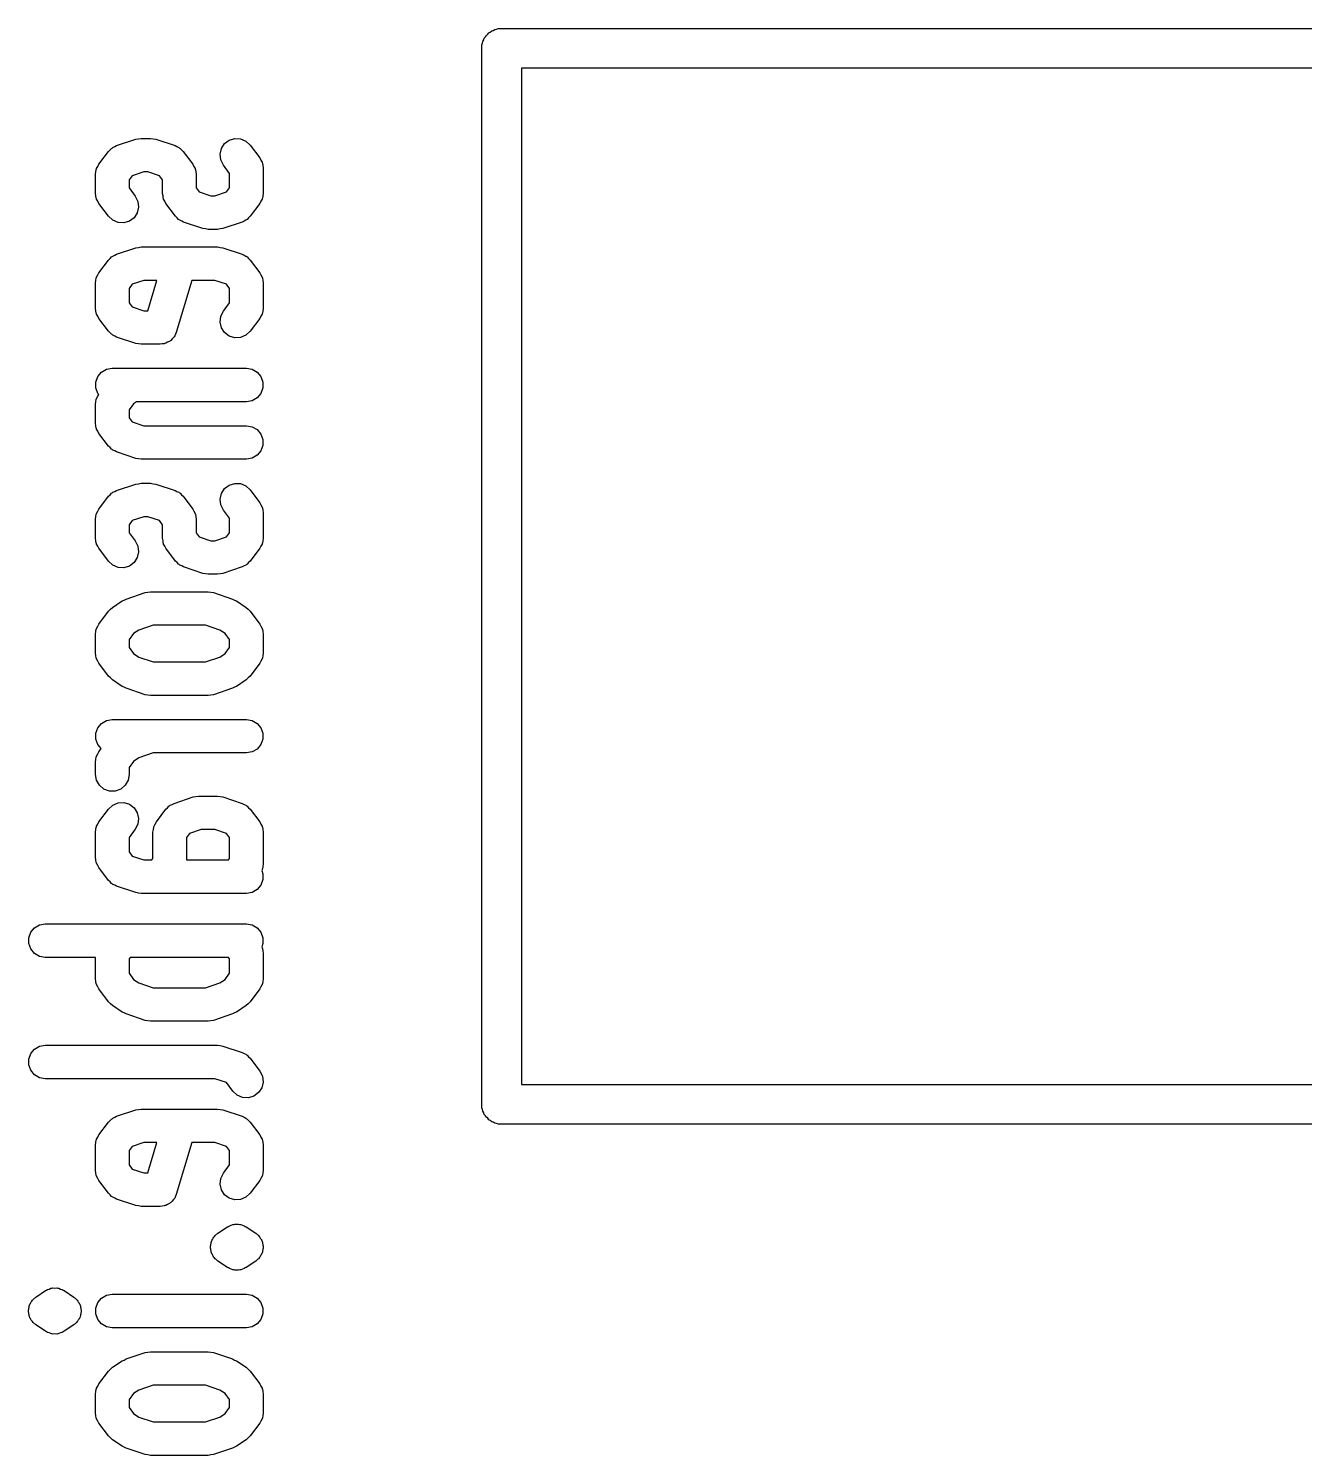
# Model space of a CAD drawing. Extents: x 61.2 to 82, y -61.9 to -56.1.
# Drawn here: x 61.24 to 66.07, y -61.69 to -56.28 of the extents above; entities that cross this region are included whole.
import ezdxf

# ---------------------------------------------------------------- set-up
doc = ezdxf.new("R2010")
doc.units = 0
doc.header["$MEASUREMENT"] = 0
doc.layers.add('BLACK', color=7, linetype='CONTINUOUS')

msp = doc.modelspace()

# ---------------------------------------------------------------- linework, layer by layer
at = {"layer": 'BLACK', "linetype": 'CONTINUOUS'}
for p, q in [((62.9608, -56.3247), (62.963, -56.3184)), ((62.963, -56.3184), (62.9673, -56.3133)), ((62.9673, -56.3133), (62.9707, -56.3075)), ((62.9707, -56.3075), (62.9758, -56.3033)), ((62.9758, -56.3033), (62.98, -56.2982)), ((62.98, -56.2982), (62.9858, -56.2948)), ((62.9858, -56.2948), (62.9909, -56.2905)), ((62.9909, -56.2905), (62.9972, -56.2883)), ((62.9972, -56.2883), (63.003, -56.2849)), ((63.003, -56.2849), (63.0095, -56.2838)), ((63.0095, -56.2838), (63.0158, -56.2815)), ((63.0158, -56.2815), (63.0224, -56.2815)), ((63.0224, -56.2815), (63.0224, -56.2815)), ((63.0224, -56.2815), (70.8167, -56.2815)), ((62.954, -56.3433), (62.9563, -56.337)), ((62.954, -56.3499), (62.954, -56.3433)), ((62.954, -60.3631), (62.954, -56.3499)), ((62.9563, -56.337), (62.9574, -56.3305)), ((62.9574, -56.3305), (62.9608, -56.3247)), ((63.104, -56.4315), (63.104, -60.2815)), ((70.7521, -56.4315), (63.104, -56.4315)), ((61.5698, -56.725), (61.6424, -56.7008)), ((61.6424, -56.7008), (61.6525, -56.6993)), ((61.6525, -56.6993), (61.6625, -56.6975)), ((61.6625, -56.6975), (61.6988, -56.6975)), ((61.6988, -56.6975), (61.7088, -56.6993)), ((61.7088, -56.6993), (61.7189, -56.7008)), ((61.7189, -56.7008), (61.7914, -56.725)), ((61.9966, -56.7044), (62.0178, -56.698)), ((62.0178, -56.698), (62.0398, -56.6992)), ((62.0398, -56.6992), (62.0601, -56.7078)), ((61.5028, -56.7955), (61.5391, -56.7471)), ((61.5391, -56.7471), (61.5451, -56.7416)), ((61.5451, -56.7416), (61.5504, -56.7355)), ((61.5504, -56.7355), (61.5531, -56.7341)), ((61.5531, -56.7341), (61.5552, -56.732)), ((61.5552, -56.732), (61.5627, -56.7288)), ((61.5627, -56.7288), (61.5698, -56.725)), ((61.7914, -56.725), (61.7986, -56.7288)), ((61.7986, -56.7288), (61.8061, -56.732)), ((61.8061, -56.732), (61.8082, -56.7341)), ((61.8082, -56.7341), (61.8108, -56.7355)), ((61.8108, -56.7355), (61.8162, -56.7415)), ((61.8162, -56.7415), (61.8221, -56.7471)), ((61.8221, -56.7471), (61.8584, -56.7955)), ((61.9619, -56.7575), (61.967, -56.7361)), ((61.967, -56.7361), (61.979, -56.7176)), ((61.979, -56.7176), (61.9966, -56.7044)), ((62.0601, -56.7078), (62.0761, -56.7229)), ((62.0761, -56.7229), (62.1124, -56.7713)), ((61.494, -56.8119), (61.4986, -56.8038)), ((61.4986, -56.8038), (61.5028, -56.7955)), ((61.8584, -56.7955), (61.8626, -56.8038)), ((61.8626, -56.8038), (61.8673, -56.8119)), ((61.9646, -56.7794), (61.9619, -56.7575)), ((61.9745, -56.7991), (61.9646, -56.7794)), ((61.9981, -56.8306), (61.9745, -56.7991)), ((62.1124, -56.7713), (62.1166, -56.7796)), ((62.1166, -56.7796), (62.1213, -56.7877)), ((62.1213, -56.7877), (62.1216, -56.7894)), ((62.1216, -56.7894), (62.1224, -56.791)), ((62.1224, -56.791), (62.1235, -56.8002)), ((62.1235, -56.8002), (62.1251, -56.8094)), ((62.1251, -56.8094), (62.1251, -56.9062)), ((61.4901, -56.8336), (61.4918, -56.8244)), ((61.4901, -56.9062), (61.4901, -56.8336)), ((61.4918, -56.8244), (61.4929, -56.8152)), ((61.4929, -56.8152), (61.4937, -56.8136)), ((61.4937, -56.8136), (61.494, -56.8119)), ((61.6288, -56.8392), (61.6171, -56.8548)), ((61.6171, -56.8548), (61.6171, -56.885)), ((61.6728, -56.8245), (61.6288, -56.8392)), ((61.6885, -56.8245), (61.6728, -56.8245)), ((61.7324, -56.8392), (61.6885, -56.8245)), ((61.7441, -56.8548), (61.7324, -56.8392)), ((61.7441, -56.9062), (61.7441, -56.8548)), ((61.8673, -56.8119), (61.8676, -56.8136)), ((61.8676, -56.8136), (61.8684, -56.8152)), ((61.8684, -56.8152), (61.8695, -56.8244)), ((61.8695, -56.8244), (61.8711, -56.8336)), ((61.8711, -56.8336), (61.8711, -56.885)), ((61.9981, -56.885), (61.9981, -56.8306)), ((61.4918, -56.9153), (61.4901, -56.9062)), ((61.4929, -56.9246), (61.4918, -56.9153)), ((61.6171, -56.885), (61.6407, -56.9164)), ((61.6407, -56.9164), (61.6507, -56.9361)), ((61.7458, -56.9153), (61.7441, -56.9062)), ((61.7469, -56.9246), (61.7458, -56.9153)), ((61.8711, -56.885), (61.8828, -56.9006)), ((61.8828, -56.9006), (61.9268, -56.9152)), ((61.9268, -56.9152), (61.9425, -56.9152)), ((61.9425, -56.9152), (61.9864, -56.9006)), ((61.9864, -56.9006), (61.9981, -56.885)), ((62.1235, -56.9153), (62.1224, -56.9246)), ((62.1251, -56.9062), (62.1235, -56.9153)), ((61.4937, -56.9262), (61.4929, -56.9246)), ((61.494, -56.9279), (61.4937, -56.9262)), ((61.4986, -56.9359), (61.494, -56.9279)), ((61.5028, -56.9443), (61.4986, -56.9359)), ((61.5391, -56.9926), (61.5028, -56.9443)), ((61.6533, -56.958), (61.6483, -56.9795)), ((61.6507, -56.9361), (61.6533, -56.958)), ((61.7477, -56.9262), (61.7469, -56.9246)), ((61.748, -56.9279), (61.7477, -56.9262)), ((61.7526, -56.9359), (61.748, -56.9279)), ((61.7568, -56.9443), (61.7526, -56.9359)), ((61.7931, -56.9926), (61.7568, -56.9443)), ((62.1124, -56.9443), (62.0761, -56.9926)), ((62.1166, -56.9359), (62.1124, -56.9443)), ((62.1213, -56.9279), (62.1166, -56.9359)), ((62.1216, -56.9262), (62.1213, -56.9279)), ((62.1224, -56.9246), (62.1216, -56.9262)), ((61.5552, -57.0077), (61.5391, -56.9926)), ((61.5755, -57.0164), (61.5552, -57.0077)), ((61.5975, -57.0176), (61.5755, -57.0164)), ((61.6186, -57.0112), (61.5975, -57.0176)), ((61.6363, -56.998), (61.6186, -57.0112)), ((61.6483, -56.9795), (61.6363, -56.998)), ((61.7991, -56.9982), (61.7931, -56.9926)), ((61.8044, -57.0043), (61.7991, -56.9982)), ((61.8071, -57.0057), (61.8044, -57.0043)), ((61.8092, -57.0077), (61.8071, -57.0057)), ((61.8167, -57.0109), (61.8092, -57.0077)), ((61.8238, -57.0148), (61.8167, -57.0109)), ((61.8964, -57.039), (61.8238, -57.0148)), ((62.0454, -57.0148), (61.9729, -57.039)), ((62.0526, -57.0109), (62.0454, -57.0148)), ((62.0601, -57.0077), (62.0526, -57.0109)), ((62.0622, -57.0057), (62.0601, -57.0077)), ((62.0648, -57.0043), (62.0622, -57.0057)), ((62.0702, -56.9982), (62.0648, -57.0043)), ((62.0761, -56.9926), (62.0702, -56.9982)), ((61.9065, -57.0405), (61.8964, -57.039)), ((61.9165, -57.0422), (61.9065, -57.0405)), ((61.9528, -57.0422), (61.9165, -57.0422)), ((61.9628, -57.0405), (61.9528, -57.0422)), ((61.9729, -57.039), (61.9628, -57.0405)), ((61.5698, -57.1362), (61.6424, -57.112)), ((61.6424, -57.112), (61.6525, -57.1105)), ((61.6525, -57.1105), (61.6625, -57.1088)), ((61.6625, -57.1088), (61.9528, -57.1088)), ((61.9528, -57.1088), (61.9628, -57.1105)), ((61.9628, -57.1105), (61.9729, -57.112)), ((61.9729, -57.112), (62.0454, -57.1362)), ((61.5028, -57.2067), (61.5391, -57.1583)), ((61.5391, -57.1583), (61.5451, -57.1528)), ((61.5451, -57.1528), (61.5504, -57.1467)), ((61.5504, -57.1467), (61.5531, -57.1453)), ((61.5531, -57.1453), (61.5552, -57.1433)), ((61.5552, -57.1433), (61.5627, -57.1401)), ((61.5627, -57.1401), (61.5698, -57.1362)), ((62.0454, -57.1362), (62.0526, -57.1401)), ((62.0526, -57.1401), (62.0601, -57.1433)), ((62.0601, -57.1433), (62.0622, -57.1453)), ((62.0622, -57.1453), (62.0648, -57.1467)), ((62.0648, -57.1467), (62.0702, -57.1528)), ((62.0702, -57.1528), (62.0761, -57.1583)), ((62.0761, -57.1583), (62.1124, -57.2067)), ((61.4901, -57.2448), (61.4918, -57.2356)), ((61.4918, -57.2356), (61.4929, -57.2264)), ((61.4929, -57.2264), (61.4937, -57.2248)), ((61.4937, -57.2248), (61.494, -57.2231)), ((61.494, -57.2231), (61.4986, -57.215)), ((61.4986, -57.215), (61.5028, -57.2067)), ((61.6728, -57.2358), (61.6288, -57.2504)), ((61.7223, -57.2358), (61.6728, -57.2358)), ((61.6878, -57.3507), (61.7223, -57.2358)), ((61.8549, -57.2358), (61.7959, -57.4324)), ((61.9425, -57.2358), (61.8549, -57.2358)), ((61.9864, -57.2504), (61.9425, -57.2358)), ((62.1124, -57.2067), (62.1166, -57.215)), ((62.1166, -57.215), (62.1213, -57.2231)), ((62.1213, -57.2231), (62.1216, -57.2248)), ((62.1216, -57.2248), (62.1224, -57.2264)), ((62.1224, -57.2264), (62.1235, -57.2356)), ((62.1235, -57.2356), (62.1251, -57.2448)), ((61.4901, -57.3416), (61.4901, -57.2448)), ((61.6288, -57.2504), (61.6171, -57.266)), ((61.6171, -57.266), (61.6171, -57.3204)), ((61.9981, -57.266), (61.9864, -57.2504)), ((61.9981, -57.3204), (61.9981, -57.266)), ((62.1251, -57.2448), (62.1251, -57.3416)), ((61.4918, -57.3508), (61.4901, -57.3416)), ((61.6171, -57.3204), (61.6288, -57.336)), ((61.6288, -57.336), (61.6728, -57.3507)), ((61.9745, -57.3519), (61.9981, -57.3204)), ((62.1251, -57.3416), (62.1235, -57.3508)), ((61.4929, -57.36), (61.4918, -57.3508)), ((61.4937, -57.3616), (61.4929, -57.36)), ((61.494, -57.3633), (61.4937, -57.3616)), ((61.4986, -57.3714), (61.494, -57.3633)), ((61.5028, -57.3797), (61.4986, -57.3714)), ((61.5391, -57.4281), (61.5028, -57.3797)), ((61.6728, -57.3507), (61.6878, -57.3507)), ((61.9619, -57.3934), (61.9646, -57.3715)), ((61.967, -57.4149), (61.9619, -57.3934)), ((61.9646, -57.3715), (61.9745, -57.3519)), ((62.1124, -57.3797), (62.0761, -57.4281)), ((62.1166, -57.3714), (62.1124, -57.3797)), ((62.1213, -57.3633), (62.1166, -57.3714)), ((62.1216, -57.3616), (62.1213, -57.3633)), ((62.1224, -57.36), (62.1216, -57.3616)), ((62.1235, -57.3508), (62.1224, -57.36)), ((61.5451, -57.4336), (61.5391, -57.4281)), ((61.5504, -57.4397), (61.5451, -57.4336)), ((61.5531, -57.4411), (61.5504, -57.4397)), ((61.5552, -57.4431), (61.5531, -57.4411)), ((61.5627, -57.4463), (61.5552, -57.4431)), ((61.5698, -57.4502), (61.5627, -57.4463)), ((61.6424, -57.4744), (61.5698, -57.4502)), ((61.7806, -57.4572), (61.7759, -57.4628)), ((61.786, -57.4521), (61.7806, -57.4572)), ((61.7877, -57.4488), (61.786, -57.4521)), ((61.7901, -57.4459), (61.7877, -57.4488)), ((61.7926, -57.439), (61.7901, -57.4459)), ((61.7959, -57.4324), (61.7926, -57.439)), ((61.979, -57.4334), (61.967, -57.4149)), ((61.9966, -57.4466), (61.979, -57.4334)), ((62.0178, -57.453), (61.9966, -57.4466)), ((62.0398, -57.4518), (62.0178, -57.453)), ((62.0601, -57.4431), (62.0398, -57.4518)), ((62.0761, -57.4281), (62.0601, -57.4431)), ((61.6525, -57.4759), (61.6424, -57.4744)), ((61.6625, -57.4777), (61.6525, -57.4759)), ((61.7351, -57.4777), (61.6625, -57.4777)), ((61.7423, -57.4764), (61.7351, -57.4777)), ((61.7497, -57.476), (61.7423, -57.4764)), ((61.7531, -57.4745), (61.7497, -57.476)), ((61.7568, -57.4738), (61.7531, -57.4745)), ((61.7632, -57.4701), (61.7568, -57.4738)), ((61.7699, -57.4672), (61.7632, -57.4701)), ((61.7726, -57.4647), (61.7699, -57.4672)), ((61.7759, -57.4628), (61.7726, -57.4647)), ((61.4911, -57.6208), (61.4986, -57.6001)), ((61.4986, -57.6001), (61.5128, -57.5832)), ((61.5128, -57.5832), (61.5319, -57.5722)), ((61.5319, -57.5722), (61.5536, -57.5684)), ((61.5536, -57.5684), (62.0616, -57.5684)), ((62.0616, -57.5684), (62.0834, -57.5722)), ((62.0834, -57.5722), (62.1025, -57.5832)), ((62.1025, -57.5832), (62.1166, -57.6001)), ((62.1166, -57.6001), (62.1242, -57.6208)), ((61.4911, -57.6429), (61.4911, -57.6208)), ((61.4986, -57.6636), (61.4911, -57.6429)), ((61.5021, -57.6678), (61.4986, -57.6636)), ((61.4986, -57.6747), (61.5021, -57.6678)), ((62.1166, -57.6636), (62.1025, -57.6805)), ((62.1242, -57.6429), (62.1166, -57.6636)), ((62.1242, -57.6208), (62.1242, -57.6429)), ((61.4901, -57.7044), (61.4918, -57.6953)), ((61.4901, -57.777), (61.4901, -57.7044)), ((61.4918, -57.6953), (61.4929, -57.686)), ((61.4929, -57.686), (61.4937, -57.6845)), ((61.4937, -57.6845), (61.494, -57.6827)), ((61.494, -57.6827), (61.4986, -57.6747)), ((61.6342, -57.7029), (61.6171, -57.7256)), ((61.6171, -57.7256), (61.6171, -57.7558)), ((61.6454, -57.6954), (61.6342, -57.7029)), ((62.0616, -57.6954), (61.6454, -57.6954)), ((62.0834, -57.6915), (62.0616, -57.6954)), ((62.1025, -57.6805), (62.0834, -57.6915)), ((61.4918, -57.7862), (61.4901, -57.777)), ((61.6171, -57.7558), (61.6288, -57.7714)), ((61.6288, -57.7714), (61.6728, -57.7861)), ((61.4929, -57.7954), (61.4918, -57.7862)), ((61.4937, -57.797), (61.4929, -57.7954)), ((61.494, -57.7987), (61.4937, -57.797)), ((61.4986, -57.8068), (61.494, -57.7987)), ((61.5028, -57.8151), (61.4986, -57.8068)), ((61.5391, -57.8635), (61.5028, -57.8151)), ((61.6728, -57.7861), (62.0616, -57.7861)), ((62.0616, -57.7861), (62.0834, -57.7899)), ((62.0834, -57.7899), (62.1025, -57.8009)), ((62.1025, -57.8009), (62.1166, -57.8178)), ((62.1166, -57.8178), (62.1242, -57.8386)), ((61.5451, -57.8691), (61.5391, -57.8635)), ((61.5504, -57.8751), (61.5451, -57.8691)), ((61.5531, -57.8765), (61.5504, -57.8751)), ((61.5552, -57.8786), (61.5531, -57.8765)), ((61.5627, -57.8818), (61.5552, -57.8786)), ((61.5698, -57.8856), (61.5627, -57.8818)), ((61.6424, -57.9098), (61.5698, -57.8856)), ((62.1166, -57.8813), (62.1025, -57.8982)), ((62.1242, -57.8606), (62.1166, -57.8813)), ((62.1242, -57.8386), (62.1242, -57.8606)), ((61.6525, -57.9113), (61.6424, -57.9098)), ((61.6625, -57.9131), (61.6525, -57.9113)), ((62.0616, -57.9131), (61.6625, -57.9131)), ((62.0834, -57.9093), (62.0616, -57.9131)), ((62.1025, -57.8982), (62.0834, -57.9093)), ((61.5391, -58.0534), (61.5451, -58.0478)), ((61.5451, -58.0478), (61.5504, -58.0418)), ((61.5504, -58.0418), (61.5531, -58.0403)), ((61.5531, -58.0403), (61.5552, -58.0383)), ((61.5552, -58.0383), (61.5627, -58.0351)), ((61.5627, -58.0351), (61.5698, -58.0313)), ((61.5698, -58.0313), (61.6424, -58.0071)), ((61.6424, -58.0071), (61.6525, -58.0056)), ((61.6525, -58.0056), (61.6625, -58.0038)), ((61.6625, -58.0038), (61.6988, -58.0038)), ((61.6988, -58.0038), (61.7088, -58.0056)), ((61.7088, -58.0056), (61.7189, -58.0071)), ((61.7189, -58.0071), (61.7914, -58.0313)), ((61.7914, -58.0313), (61.7986, -58.0351)), ((61.7986, -58.0351), (61.8061, -58.0383)), ((61.8061, -58.0383), (61.8082, -58.0403)), ((61.8082, -58.0403), (61.8108, -58.0418)), ((61.8108, -58.0418), (61.8162, -58.0478)), ((61.8162, -58.0478), (61.8221, -58.0534)), ((61.9619, -58.0638), (61.967, -58.0424)), ((61.967, -58.0424), (61.979, -58.0239)), ((61.979, -58.0239), (61.9966, -58.0107)), ((61.9966, -58.0107), (62.0178, -58.0043)), ((62.0178, -58.0043), (62.0398, -58.0055)), ((62.0398, -58.0055), (62.0601, -58.0141)), ((62.0601, -58.0141), (62.0761, -58.0292)), ((62.0761, -58.0292), (62.1124, -58.0776)), ((61.4986, -58.1101), (61.5028, -58.1018)), ((61.5028, -58.1018), (61.5391, -58.0534)), ((61.8221, -58.0534), (61.8584, -58.1018)), ((61.8584, -58.1018), (61.8626, -58.1101)), ((61.9646, -58.0857), (61.9619, -58.0638)), ((61.9745, -58.1054), (61.9646, -58.0857)), ((61.9981, -58.1368), (61.9745, -58.1054)), ((62.1124, -58.0776), (62.1166, -58.0859)), ((62.1166, -58.0859), (62.1213, -58.094)), ((62.1213, -58.094), (62.1216, -58.0957)), ((62.1216, -58.0957), (62.1224, -58.0973)), ((62.1224, -58.0973), (62.1235, -58.1065)), ((62.1235, -58.1065), (62.1251, -58.1157)), ((61.4901, -58.1399), (61.4918, -58.1307)), ((61.4901, -58.2124), (61.4901, -58.1399)), ((61.4918, -58.1307), (61.4929, -58.1214)), ((61.4929, -58.1214), (61.4937, -58.1199)), ((61.4937, -58.1199), (61.494, -58.1182)), ((61.494, -58.1182), (61.4986, -58.1101)), ((61.6288, -58.1455), (61.6171, -58.161)), ((61.6171, -58.161), (61.6171, -58.1913)), ((61.6728, -58.1308), (61.6288, -58.1455)), ((61.6885, -58.1308), (61.6728, -58.1308)), ((61.7324, -58.1455), (61.6885, -58.1308)), ((61.7441, -58.161), (61.7324, -58.1455)), ((61.7441, -58.2124), (61.7441, -58.161)), ((61.8626, -58.1101), (61.8673, -58.1182)), ((61.8673, -58.1182), (61.8676, -58.1199)), ((61.8676, -58.1199), (61.8684, -58.1214)), ((61.8684, -58.1214), (61.8695, -58.1307)), ((61.8695, -58.1307), (61.8711, -58.1399)), ((61.8711, -58.1399), (61.8711, -58.1913)), ((61.9981, -58.1913), (61.9981, -58.1368)), ((62.1251, -58.1157), (62.1251, -58.2124)), ((61.4918, -58.2216), (61.4901, -58.2124)), ((61.6171, -58.1913), (61.6407, -58.2227)), ((61.7458, -58.2216), (61.7441, -58.2124)), ((61.8711, -58.1913), (61.8828, -58.2069)), ((61.8828, -58.2069), (61.9268, -58.2215)), ((61.9425, -58.2215), (61.9864, -58.2069)), ((61.9864, -58.2069), (61.9981, -58.1913)), ((62.1251, -58.2124), (62.1235, -58.2216)), ((61.4929, -58.2309), (61.4918, -58.2216)), ((61.4937, -58.2324), (61.4929, -58.2309)), ((61.494, -58.2342), (61.4937, -58.2324)), ((61.4986, -58.2422), (61.494, -58.2342)), ((61.5028, -58.2505), (61.4986, -58.2422)), ((61.5391, -58.2989), (61.5028, -58.2505)), ((61.6407, -58.2227), (61.6507, -58.2424)), ((61.6533, -58.2643), (61.6483, -58.2858)), ((61.6507, -58.2424), (61.6533, -58.2643)), ((61.7469, -58.2309), (61.7458, -58.2216)), ((61.7477, -58.2324), (61.7469, -58.2309)), ((61.748, -58.2342), (61.7477, -58.2324)), ((61.7526, -58.2422), (61.748, -58.2342)), ((61.7568, -58.2505), (61.7526, -58.2422)), ((61.7931, -58.2989), (61.7568, -58.2505)), ((61.9268, -58.2215), (61.9425, -58.2215)), ((62.1124, -58.2505), (62.0761, -58.2989)), ((62.1166, -58.2422), (62.1124, -58.2505)), ((62.1213, -58.2342), (62.1166, -58.2422)), ((62.1216, -58.2324), (62.1213, -58.2342)), ((62.1224, -58.2309), (62.1216, -58.2324)), ((62.1235, -58.2216), (62.1224, -58.2309)), ((61.5552, -58.314), (61.5391, -58.2989)), ((61.5755, -58.3227), (61.5552, -58.314)), ((61.5975, -58.3239), (61.5755, -58.3227)), ((61.6186, -58.3175), (61.5975, -58.3239)), ((61.6363, -58.3042), (61.6186, -58.3175)), ((61.6483, -58.2858), (61.6363, -58.3042)), ((61.7991, -58.3045), (61.7931, -58.2989)), ((61.8044, -58.3106), (61.7991, -58.3045)), ((61.8071, -58.312), (61.8044, -58.3106)), ((61.8092, -58.314), (61.8071, -58.312)), ((61.8167, -58.3172), (61.8092, -58.314)), ((61.8238, -58.3211), (61.8167, -58.3172)), ((61.8964, -58.3453), (61.8238, -58.3211)), ((62.0454, -58.3211), (61.9729, -58.3453)), ((62.0526, -58.3172), (62.0454, -58.3211)), ((62.0601, -58.314), (62.0526, -58.3172)), ((62.0622, -58.312), (62.0601, -58.314)), ((62.0648, -58.3106), (62.0622, -58.312)), ((62.0702, -58.3045), (62.0648, -58.3106)), ((62.0761, -58.2989), (62.0702, -58.3045)), ((61.9065, -58.3468), (61.8964, -58.3453)), ((61.9165, -58.3485), (61.9065, -58.3468)), ((61.9528, -58.3485), (61.9165, -58.3485)), ((61.9628, -58.3468), (61.9528, -58.3485)), ((61.9729, -58.3453), (61.9628, -58.3468)), ((61.6061, -58.4425), (61.6787, -58.4183)), ((61.6787, -58.4183), (61.6888, -58.4168)), ((61.6888, -58.4168), (61.6988, -58.415)), ((61.6988, -58.415), (61.9165, -58.415)), ((61.9165, -58.415), (61.9265, -58.4168)), ((61.9265, -58.4168), (61.9366, -58.4183)), ((61.9366, -58.4183), (62.0091, -58.4425)), ((61.5391, -58.4888), (61.547, -58.4815)), ((61.547, -58.4815), (61.5547, -58.4741)), ((61.5547, -58.4741), (61.591, -58.4499)), ((61.591, -58.4499), (61.5987, -58.4465)), ((61.5987, -58.4465), (61.6061, -58.4425)), ((62.0091, -58.4425), (62.0166, -58.4465)), ((62.0166, -58.4465), (62.0243, -58.4499)), ((62.0243, -58.4499), (62.0606, -58.4741)), ((62.0606, -58.4741), (62.0683, -58.4815)), ((62.0683, -58.4815), (62.0761, -58.4888)), ((61.4986, -58.5455), (61.5028, -58.5372)), ((61.5028, -58.5372), (61.5391, -58.4888)), ((62.0761, -58.4888), (62.1124, -58.5372)), ((62.1124, -58.5372), (62.1166, -58.5455)), ((61.4901, -58.5753), (61.4918, -58.5661)), ((61.4901, -58.6479), (61.4901, -58.5753)), ((61.4918, -58.5661), (61.4929, -58.5569)), ((61.4929, -58.5569), (61.4937, -58.5553)), ((61.4937, -58.5553), (61.494, -58.5536)), ((61.494, -58.5536), (61.4986, -58.5455)), ((61.6342, -58.5737), (61.6171, -58.5965)), ((61.6544, -58.5603), (61.6342, -58.5737)), ((61.7091, -58.542), (61.6544, -58.5603)), ((61.9062, -58.542), (61.7091, -58.542)), ((61.9609, -58.5603), (61.9062, -58.542)), ((61.9811, -58.5737), (61.9609, -58.5603)), ((61.9981, -58.5965), (61.9811, -58.5737)), ((62.1166, -58.5455), (62.1213, -58.5536)), ((62.1213, -58.5536), (62.1216, -58.5553)), ((62.1216, -58.5553), (62.1224, -58.5569)), ((62.1224, -58.5569), (62.1235, -58.5661)), ((62.1235, -58.5661), (62.1251, -58.5753)), ((62.1251, -58.5753), (62.1251, -58.6479)), ((61.6171, -58.5965), (61.6171, -58.6267)), ((61.6171, -58.6267), (61.6342, -58.6495)), ((61.9811, -58.6495), (61.9981, -58.6267)), ((61.9981, -58.6267), (61.9981, -58.5965)), ((61.4918, -58.6571), (61.4901, -58.6479)), ((61.4929, -58.6663), (61.4918, -58.6571)), ((61.4937, -58.6679), (61.4929, -58.6663)), ((61.494, -58.6696), (61.4937, -58.6679)), ((61.4986, -58.6777), (61.494, -58.6696)), ((61.5028, -58.686), (61.4986, -58.6777)), ((61.5391, -58.7344), (61.5028, -58.686)), ((61.6342, -58.6495), (61.6544, -58.6629)), ((61.6544, -58.6629), (61.7091, -58.6811)), ((61.7091, -58.6811), (61.9062, -58.6811)), ((61.9062, -58.6811), (61.9609, -58.6629)), ((61.9609, -58.6629), (61.9811, -58.6495)), ((62.1124, -58.686), (62.0761, -58.7344)), ((62.1166, -58.6777), (62.1124, -58.686)), ((62.1213, -58.6696), (62.1166, -58.6777)), ((62.1216, -58.6679), (62.1213, -58.6696)), ((62.1224, -58.6663), (62.1216, -58.6679)), ((62.1235, -58.6571), (62.1224, -58.6663)), ((62.1251, -58.6479), (62.1235, -58.6571)), ((61.547, -58.7417), (61.5391, -58.7344)), ((61.5547, -58.7491), (61.547, -58.7417)), ((61.591, -58.7733), (61.5547, -58.7491)), ((62.0606, -58.7491), (62.0243, -58.7733)), ((62.0683, -58.7417), (62.0606, -58.7491)), ((62.0761, -58.7344), (62.0683, -58.7417)), ((61.5987, -58.7767), (61.591, -58.7733)), ((61.6061, -58.7807), (61.5987, -58.7767)), ((61.6787, -58.8049), (61.6061, -58.7807)), ((61.6888, -58.8064), (61.6787, -58.8049)), ((61.6988, -58.8081), (61.6888, -58.8064)), ((61.9165, -58.8081), (61.6988, -58.8081)), ((61.9265, -58.8064), (61.9165, -58.8081)), ((61.9366, -58.8049), (61.9265, -58.8064)), ((62.0091, -58.7807), (61.9366, -58.8049)), ((62.0166, -58.7767), (62.0091, -58.7807)), ((62.0243, -58.7733), (62.0166, -58.7767)), ((61.4986, -58.9306), (61.5128, -58.9137)), ((61.5128, -58.9137), (61.5319, -58.9027)), ((61.5319, -58.9027), (61.5536, -58.8988)), ((61.5536, -58.8988), (62.0616, -58.8988)), ((62.0616, -58.8988), (62.0834, -58.9027)), ((62.0834, -58.9027), (62.1025, -58.9137)), ((62.1025, -58.9137), (62.1166, -58.9306)), ((61.4911, -58.9513), (61.4986, -58.9306)), ((61.4911, -58.9734), (61.4911, -58.9513)), ((62.1166, -58.9306), (62.1242, -58.9513)), ((62.1242, -58.9513), (62.1242, -58.9734)), ((61.4986, -58.9941), (61.4911, -58.9734)), ((61.5115, -59.0094), (61.4986, -58.9941)), ((61.4986, -59.0293), (61.5028, -59.021)), ((61.5028, -59.021), (61.5115, -59.0094)), ((61.7091, -59.0258), (61.6544, -59.0441)), ((62.0616, -59.0258), (61.7091, -59.0258)), ((62.0834, -59.022), (62.0616, -59.0258)), ((62.1025, -59.011), (62.0834, -59.022)), ((62.1166, -58.9941), (62.1025, -59.011)), ((62.1242, -58.9734), (62.1166, -58.9941)), ((61.4901, -59.0591), (61.4918, -59.0499)), ((61.4901, -59.1075), (61.4901, -59.0591)), ((61.4918, -59.0499), (61.4929, -59.0407)), ((61.4929, -59.0407), (61.4937, -59.0391)), ((61.4937, -59.0391), (61.494, -59.0374)), ((61.494, -59.0374), (61.4986, -59.0293)), ((61.6342, -59.0575), (61.6171, -59.0803)), ((61.6544, -59.0441), (61.6342, -59.0575)), ((61.494, -59.1292), (61.4901, -59.1075)), ((61.505, -59.1483), (61.494, -59.1292)), ((61.6133, -59.1292), (61.6023, -59.1483)), ((61.6171, -59.1075), (61.6133, -59.1292)), ((61.6171, -59.0803), (61.6171, -59.1075)), ((61.5219, -59.1625), (61.505, -59.1483)), ((61.5426, -59.17), (61.5219, -59.1625)), ((61.5647, -59.17), (61.5426, -59.17)), ((61.5854, -59.1625), (61.5647, -59.17)), ((61.6023, -59.1483), (61.5854, -59.1625)), ((61.5028, -59.2871), (61.5391, -59.2387)), ((61.5391, -59.2387), (61.5552, -59.2236)), ((61.5552, -59.2236), (61.5755, -59.215)), ((61.5755, -59.215), (61.5975, -59.2138)), ((61.5975, -59.2138), (61.6186, -59.2202)), ((61.6186, -59.2202), (61.6363, -59.2334)), ((61.6363, -59.2334), (61.6483, -59.2519)), ((61.7205, -59.2871), (61.7568, -59.2387)), ((61.7568, -59.2387), (61.7628, -59.2332)), ((61.7628, -59.2332), (61.7682, -59.2271)), ((61.7682, -59.2271), (61.7708, -59.2257)), ((61.7708, -59.2257), (61.7729, -59.2236)), ((61.7729, -59.2236), (61.7804, -59.2205)), ((61.7804, -59.2205), (61.7876, -59.2166)), ((61.7876, -59.2166), (61.8601, -59.1924)), ((61.8601, -59.1924), (61.8702, -59.1909)), ((61.8702, -59.1909), (61.8802, -59.1891)), ((61.8802, -59.1891), (61.9528, -59.1891)), ((61.9528, -59.1891), (61.9628, -59.1909)), ((61.9628, -59.1909), (61.9729, -59.1924)), ((61.9729, -59.1924), (62.0454, -59.2166)), ((62.0454, -59.2166), (62.0526, -59.2205)), ((62.0526, -59.2205), (62.0601, -59.2236)), ((62.0601, -59.2236), (62.0622, -59.2257)), ((62.0622, -59.2257), (62.0648, -59.2271)), ((62.0648, -59.2271), (62.0702, -59.2332)), ((62.0702, -59.2332), (62.0761, -59.2387)), ((62.0761, -59.2387), (62.1124, -59.2871)), ((61.494, -59.3035), (61.4986, -59.2954)), ((61.4986, -59.2954), (61.5028, -59.2871)), ((61.6507, -59.2953), (61.6407, -59.3149)), ((61.6483, -59.2519), (61.6533, -59.2734)), ((61.6533, -59.2734), (61.6507, -59.2953)), ((61.7117, -59.3035), (61.7163, -59.2954)), ((61.7163, -59.2954), (61.7205, -59.2871)), ((62.1124, -59.2871), (62.1166, -59.2954)), ((62.1166, -59.2954), (62.1213, -59.3035)), ((61.4901, -59.3252), (61.4918, -59.316)), ((61.4901, -59.422), (61.4901, -59.3252)), ((61.4918, -59.316), (61.4929, -59.3068)), ((61.4929, -59.3068), (61.4937, -59.3052)), ((61.4937, -59.3052), (61.494, -59.3035)), ((61.6407, -59.3149), (61.6171, -59.3464)), ((61.6171, -59.3464), (61.6171, -59.4008)), ((61.7078, -59.3252), (61.7095, -59.316)), ((61.7078, -59.425), (61.7078, -59.3252)), ((61.7095, -59.316), (61.7106, -59.3068)), ((61.7106, -59.3068), (61.7114, -59.3052)), ((61.7114, -59.3052), (61.7117, -59.3035)), ((61.8465, -59.3308), (61.8348, -59.3464)), ((61.8348, -59.3464), (61.8348, -59.431)), ((61.8905, -59.3161), (61.8465, -59.3308)), ((61.9425, -59.3161), (61.8905, -59.3161)), ((61.9864, -59.3308), (61.9425, -59.3161)), ((61.9981, -59.3464), (61.9864, -59.3308)), ((61.9981, -59.425), (61.9981, -59.3464)), ((62.1213, -59.3035), (62.1216, -59.3052)), ((62.1216, -59.3052), (62.1224, -59.3068)), ((62.1224, -59.3068), (62.1235, -59.316)), ((62.1235, -59.316), (62.1251, -59.3252)), ((62.1251, -59.3252), (62.1251, -59.4462)), ((61.6171, -59.4008), (61.6288, -59.4164)), ((61.4918, -59.4311), (61.4901, -59.422)), ((61.4929, -59.4404), (61.4918, -59.4311)), ((61.4937, -59.442), (61.4929, -59.4404)), ((61.494, -59.4437), (61.4937, -59.442)), ((61.4986, -59.4518), (61.494, -59.4437)), ((61.5028, -59.4601), (61.4986, -59.4518)), ((61.6288, -59.4164), (61.6728, -59.431)), ((61.6728, -59.431), (61.7033, -59.431)), ((61.7033, -59.431), (61.7078, -59.425)), ((61.8348, -59.431), (61.9936, -59.431)), ((61.9936, -59.431), (61.9981, -59.425)), ((62.1235, -59.4553), (62.1224, -59.4646)), ((62.1251, -59.4462), (62.1235, -59.4553)), ((61.5391, -59.5084), (61.5028, -59.4601)), ((61.5451, -59.514), (61.5391, -59.5084)), ((62.1242, -59.5056), (62.1166, -59.5263)), ((62.1213, -59.4679), (62.1196, -59.4709)), ((62.1196, -59.4709), (62.1242, -59.4835)), ((62.1216, -59.4662), (62.1213, -59.4679)), ((62.1224, -59.4646), (62.1216, -59.4662)), ((62.1242, -59.4835), (62.1242, -59.5056)), ((61.5504, -59.5201), (61.5451, -59.514)), ((61.5531, -59.5215), (61.5504, -59.5201)), ((61.5552, -59.5235), (61.5531, -59.5215)), ((61.5627, -59.5267), (61.5552, -59.5235)), ((61.5698, -59.5306), (61.5627, -59.5267)), ((61.6424, -59.5548), (61.5698, -59.5306)), ((61.6525, -59.5563), (61.6424, -59.5548)), ((61.6625, -59.558), (61.6525, -59.5563)), ((62.0616, -59.558), (61.6625, -59.558)), ((62.0834, -59.5542), (62.0616, -59.558)), ((62.1025, -59.5432), (62.0834, -59.5542)), ((62.1166, -59.5263), (62.1025, -59.5432)), ((61.2779, -59.6768), (61.2996, -59.6729)), ((61.2996, -59.6729), (62.0616, -59.6729)), ((62.0616, -59.6729), (62.0834, -59.6768)), ((61.2371, -59.7254), (61.2446, -59.7047)), ((61.2371, -59.7475), (61.2371, -59.7254)), ((61.2446, -59.7047), (61.2588, -59.6878)), ((61.2588, -59.6878), (61.2779, -59.6768)), ((62.0834, -59.6768), (62.1025, -59.6878)), ((62.1025, -59.6878), (62.1166, -59.7047)), ((62.1166, -59.7047), (62.1242, -59.7254)), ((62.1242, -59.7254), (62.1242, -59.7475)), ((61.2446, -59.7682), (61.2371, -59.7475)), ((61.2588, -59.7851), (61.2446, -59.7682)), ((62.1242, -59.7475), (62.1196, -59.7601)), ((62.1196, -59.7601), (62.1213, -59.7631)), ((62.1213, -59.7631), (62.1216, -59.7648)), ((62.1216, -59.7648), (62.1224, -59.7664)), ((62.1224, -59.7664), (62.1235, -59.7756)), ((62.1235, -59.7756), (62.1251, -59.7848)), ((61.2779, -59.7961), (61.2588, -59.7851)), ((61.2996, -59.7999), (61.2779, -59.7961)), ((61.4901, -59.7999), (61.2996, -59.7999)), ((61.4901, -59.8816), (61.4901, -59.7999)), ((61.6217, -59.7999), (61.6171, -59.806)), ((61.6171, -59.806), (61.6171, -59.8604)), ((61.9936, -59.7999), (61.6217, -59.7999)), ((61.9981, -59.806), (61.9936, -59.7999)), ((61.9981, -59.8604), (61.9981, -59.806)), ((62.1251, -59.7848), (62.1251, -59.8816)), ((61.4918, -59.8908), (61.4901, -59.8816)), ((61.6171, -59.8604), (61.6342, -59.8832)), ((61.6342, -59.8832), (61.6544, -59.8966)), ((61.9609, -59.8966), (61.9811, -59.8832)), ((61.9811, -59.8832), (61.9981, -59.8604)), ((62.1251, -59.8816), (62.1235, -59.8908)), ((61.4929, -59.9), (61.4918, -59.8908)), ((61.4937, -59.9016), (61.4929, -59.9)), ((61.494, -59.9033), (61.4937, -59.9016)), ((61.4986, -59.9114), (61.494, -59.9033)), ((61.5028, -59.9197), (61.4986, -59.9114)), ((61.5391, -59.9681), (61.5028, -59.9197)), ((61.6544, -59.8966), (61.7091, -59.9148)), ((61.7091, -59.9148), (61.9062, -59.9148)), ((61.9062, -59.9148), (61.9609, -59.8966)), ((62.1124, -59.9197), (62.0761, -59.9681)), ((62.1166, -59.9114), (62.1124, -59.9197)), ((62.1213, -59.9033), (62.1166, -59.9114)), ((62.1216, -59.9016), (62.1213, -59.9033)), ((62.1224, -59.9), (62.1216, -59.9016)), ((62.1235, -59.8908), (62.1224, -59.9)), ((61.5469, -59.9754), (61.5391, -59.9681)), ((61.5547, -59.9828), (61.5469, -59.9754)), ((61.591, -60.007), (61.5547, -59.9828)), ((62.0606, -59.9828), (62.0243, -60.007)), ((62.0683, -59.9754), (62.0606, -59.9828)), ((62.0761, -59.9681), (62.0683, -59.9754)), ((61.5987, -60.0104), (61.591, -60.007)), ((61.6061, -60.0144), (61.5987, -60.0104)), ((61.6787, -60.0386), (61.6061, -60.0144)), ((61.6888, -60.0401), (61.6787, -60.0386)), ((61.6988, -60.0418), (61.6888, -60.0401)), ((61.9165, -60.0418), (61.6988, -60.0418)), ((61.9265, -60.0401), (61.9165, -60.0418)), ((61.9366, -60.0386), (61.9265, -60.0401)), ((62.0091, -60.0144), (61.9366, -60.0386)), ((62.0166, -60.0104), (62.0091, -60.0144)), ((62.0243, -60.007), (62.0166, -60.0104)), ((61.2446, -60.1643), (61.2588, -60.1474)), ((61.2588, -60.1474), (61.2779, -60.1364)), ((61.2779, -60.1364), (61.2996, -60.1326)), ((61.2996, -60.1326), (61.9528, -60.1326)), ((61.9528, -60.1326), (61.9628, -60.1343)), ((61.9628, -60.1343), (61.9729, -60.1358)), ((61.9729, -60.1358), (62.0454, -60.16)), ((62.0454, -60.16), (62.0526, -60.1639)), ((61.2371, -60.185), (61.2446, -60.1643)), ((61.2371, -60.2071), (61.2371, -60.185)), ((61.2446, -60.2278), (61.2371, -60.2071)), ((62.0526, -60.1639), (62.0601, -60.1671)), ((62.0601, -60.1671), (62.0622, -60.1691)), ((62.0622, -60.1691), (62.0648, -60.1705)), ((62.0648, -60.1705), (62.0702, -60.1766)), ((62.0702, -60.1766), (62.0761, -60.1822)), ((62.0761, -60.1822), (62.1124, -60.2305)), ((61.2588, -60.2447), (61.2446, -60.2278)), ((61.2779, -60.2557), (61.2588, -60.2447)), ((61.2996, -60.2596), (61.2779, -60.2557)), ((61.9425, -60.2596), (61.2996, -60.2596)), ((61.9864, -60.2742), (61.9425, -60.2596)), ((62.1124, -60.2305), (62.1224, -60.2502)), ((62.1224, -60.2502), (62.125, -60.2721)), ((62.0108, -60.3067), (61.9864, -60.2742)), ((62.0269, -60.3218), (62.0108, -60.3067)), ((62.0472, -60.3305), (62.0269, -60.3218)), ((62.108, -60.312), (62.0903, -60.3253)), ((62.12, -60.2936), (62.108, -60.312)), ((62.125, -60.2721), (62.12, -60.2936)), ((63.104, -60.2815), (70.6559, -60.2815)), ((61.6424, -60.3777), (61.6525, -60.3762)), ((61.6525, -60.3762), (61.6625, -60.3745)), ((61.6625, -60.3745), (61.9528, -60.3745)), ((61.9528, -60.3745), (61.9628, -60.3762)), ((61.9628, -60.3762), (61.9729, -60.3777)), ((62.0692, -60.3317), (62.0472, -60.3305)), ((62.0903, -60.3253), (62.0692, -60.3317)), ((62.954, -60.3697), (62.954, -60.3631)), ((62.954, -60.3631), (62.954, -60.3631)), ((62.9563, -60.376), (62.954, -60.3697)), ((62.9574, -60.3825), (62.9563, -60.376)), ((61.5028, -60.4724), (61.5391, -60.4241)), ((61.5391, -60.4241), (61.5451, -60.4185)), ((61.5451, -60.4185), (61.5504, -60.4124)), ((61.5504, -60.4124), (61.5531, -60.411)), ((61.5531, -60.411), (61.5552, -60.409)), ((61.5552, -60.409), (61.5627, -60.4058)), ((61.5627, -60.4058), (61.5698, -60.4019)), ((61.5698, -60.4019), (61.6424, -60.3777)), ((61.9729, -60.3777), (62.0454, -60.4019)), ((62.0454, -60.4019), (62.0526, -60.4058)), ((62.0526, -60.4058), (62.0601, -60.409)), ((62.0601, -60.409), (62.0622, -60.411)), ((62.0622, -60.411), (62.0648, -60.4124)), ((62.0648, -60.4124), (62.0702, -60.4185)), ((62.0702, -60.4185), (62.0761, -60.4241)), ((62.0761, -60.4241), (62.1124, -60.4724)), ((62.9608, -60.3883), (62.9574, -60.3825)), ((62.963, -60.3946), (62.9608, -60.3883)), ((62.9673, -60.3997), (62.963, -60.3946)), ((62.9707, -60.4055), (62.9673, -60.3997)), ((62.9758, -60.4097), (62.9707, -60.4055)), ((62.98, -60.4148), (62.9758, -60.4097)), ((62.9858, -60.4182), (62.98, -60.4148)), ((62.9909, -60.4225), (62.9858, -60.4182)), ((62.9972, -60.4247), (62.9909, -60.4225)), ((63.003, -60.4281), (62.9972, -60.4247)), ((63.0095, -60.4292), (63.003, -60.4281)), ((63.0158, -60.4315), (63.0095, -60.4292)), ((61.494, -60.4888), (61.4986, -60.4808)), ((61.4986, -60.4808), (61.5028, -60.4724)), ((62.1124, -60.4724), (62.1166, -60.4808)), ((62.1166, -60.4808), (62.1213, -60.4888)), ((63.0224, -60.4315), (63.0158, -60.4315)), ((70.7281, -60.4315), (63.0224, -60.4315)), ((63.0224, -60.4315), (63.0224, -60.4315)), ((61.4901, -60.5105), (61.4918, -60.5014)), ((61.4901, -60.6073), (61.4901, -60.5105)), ((61.4918, -60.5014), (61.4929, -60.4921)), ((61.4929, -60.4921), (61.4937, -60.4905)), ((61.4937, -60.4905), (61.494, -60.4888)), ((61.6288, -60.5161), (61.6171, -60.5317)), ((61.6171, -60.5317), (61.6171, -60.5861)), ((61.6728, -60.5015), (61.6288, -60.5161)), ((61.7223, -60.5015), (61.6728, -60.5015)), ((61.6878, -60.6164), (61.7223, -60.5015)), ((61.8549, -60.5015), (61.7959, -60.6981)), ((61.9425, -60.5015), (61.8549, -60.5015)), ((61.9864, -60.5161), (61.9425, -60.5015)), ((61.9981, -60.5317), (61.9864, -60.5161)), ((61.9981, -60.5861), (61.9981, -60.5317)), ((62.1213, -60.4888), (62.1216, -60.4905)), ((62.1216, -60.4905), (62.1224, -60.4921)), ((62.1224, -60.4921), (62.1235, -60.5014)), ((62.1235, -60.5014), (62.1251, -60.5105)), ((62.1251, -60.5105), (62.1251, -60.6073)), ((61.6171, -60.5861), (61.6288, -60.6017)), ((61.9745, -60.6176), (61.9981, -60.5861)), ((61.4918, -60.6165), (61.4901, -60.6073)), ((61.4929, -60.6257), (61.4918, -60.6165)), ((61.4937, -60.6273), (61.4929, -60.6257)), ((61.494, -60.629), (61.4937, -60.6273)), ((61.4986, -60.6371), (61.494, -60.629)), ((61.5028, -60.6454), (61.4986, -60.6371)), ((61.5391, -60.6938), (61.5028, -60.6454)), ((61.6288, -60.6017), (61.6728, -60.6164)), ((61.6728, -60.6164), (61.6878, -60.6164)), ((61.9619, -60.6591), (61.9646, -60.6373)), ((61.9646, -60.6373), (61.9745, -60.6176)), ((62.1124, -60.6454), (62.0761, -60.6938)), ((62.1166, -60.6371), (62.1124, -60.6454)), ((62.1213, -60.629), (62.1166, -60.6371)), ((62.1216, -60.6273), (62.1213, -60.629)), ((62.1224, -60.6257), (62.1216, -60.6273)), ((62.1235, -60.6165), (62.1224, -60.6257)), ((62.1251, -60.6073), (62.1235, -60.6165)), ((61.5451, -60.6993), (61.5391, -60.6938)), ((61.5504, -60.7054), (61.5451, -60.6993)), ((61.7959, -60.6981), (61.7926, -60.7047)), ((61.967, -60.6806), (61.9619, -60.6591)), ((61.979, -60.6991), (61.967, -60.6806)), ((61.9966, -60.7123), (61.979, -60.6991)), ((62.0761, -60.6938), (62.0601, -60.7089)), ((61.5531, -60.7068), (61.5504, -60.7054)), ((61.5552, -60.7089), (61.5531, -60.7068)), ((61.5627, -60.7121), (61.5552, -60.7089)), ((61.5698, -60.7159), (61.5627, -60.7121)), ((61.6424, -60.7401), (61.5698, -60.7159)), ((61.6525, -60.7416), (61.6424, -60.7401)), ((61.6625, -60.7434), (61.6525, -60.7416)), ((61.7351, -60.7434), (61.6625, -60.7434)), ((61.7423, -60.7421), (61.7351, -60.7434)), ((61.7497, -60.7417), (61.7423, -60.7421)), ((61.7531, -60.7402), (61.7497, -60.7417)), ((61.7568, -60.7395), (61.7531, -60.7402)), ((61.7632, -60.7359), (61.7568, -60.7395)), ((61.7699, -60.7329), (61.7632, -60.7359)), ((61.7726, -60.7304), (61.7699, -60.7329)), ((61.7759, -60.7285), (61.7726, -60.7304)), ((61.7806, -60.7229), (61.7759, -60.7285)), ((61.786, -60.7178), (61.7806, -60.7229)), ((61.7877, -60.7145), (61.786, -60.7178)), ((61.7901, -60.7116), (61.7877, -60.7145)), ((61.7926, -60.7047), (61.7901, -60.7116)), ((62.0178, -60.7187), (61.9966, -60.7123)), ((62.0398, -60.7175), (62.0178, -60.7187)), ((62.0601, -60.7089), (62.0398, -60.7175)), ((61.9341, -60.8658), (61.9363, -60.8631)), ((61.9363, -60.8631), (61.9379, -60.86)), ((61.9379, -60.86), (61.9409, -60.8571)), ((61.9409, -60.8571), (61.9431, -60.8537)), ((61.9431, -60.8537), (61.946, -60.8516)), ((61.946, -60.8516), (61.9482, -60.8489)), ((61.9482, -60.8489), (61.9513, -60.8472)), ((61.9513, -60.8472), (61.9538, -60.8448)), ((61.9538, -60.8448), (61.9901, -60.8206)), ((61.9901, -60.8206), (61.9939, -60.8189)), ((61.9939, -60.8189), (61.9972, -60.8165)), ((61.9972, -60.8165), (62.0039, -60.8145)), ((62.0039, -60.8145), (62.0103, -60.8117)), ((62.0103, -60.8117), (62.0144, -60.8114)), ((62.0144, -60.8114), (62.0184, -60.8103)), ((62.0184, -60.8103), (62.0253, -60.8107)), ((62.0253, -60.8107), (62.0323, -60.8103)), ((62.0323, -60.8103), (62.0363, -60.8114)), ((62.0363, -60.8114), (62.0404, -60.8117)), ((62.0404, -60.8117), (62.0468, -60.8145)), ((62.0468, -60.8145), (62.0535, -60.8165)), ((62.0535, -60.8165), (62.0568, -60.8189)), ((62.0568, -60.8189), (62.0606, -60.8206)), ((62.0606, -60.8206), (62.0969, -60.8448)), ((62.0969, -60.8448), (62.0994, -60.8472)), ((62.0994, -60.8472), (62.1025, -60.8489)), ((62.1025, -60.8489), (62.1047, -60.8516)), ((62.1047, -60.8516), (62.1075, -60.8537)), ((62.1075, -60.8537), (62.1098, -60.8571)), ((62.1098, -60.8571), (62.1128, -60.86)), ((62.1128, -60.86), (62.1144, -60.8631)), ((62.1144, -60.8631), (62.1166, -60.8658)), ((61.9257, -60.8935), (61.9265, -60.8901)), ((61.9261, -60.8976), (61.9257, -60.8935)), ((61.9257, -60.9017), (61.9261, -60.8976)), ((61.9265, -60.9051), (61.9257, -60.9017)), ((61.9265, -60.8866), (61.9277, -60.8833)), ((61.9265, -60.8901), (61.9265, -60.8866)), ((61.9265, -60.9086), (61.9265, -60.9051)), ((61.9277, -60.9119), (61.9265, -60.9086)), ((61.9277, -60.8833), (61.9281, -60.8798)), ((61.9281, -60.9154), (61.9277, -60.9119)), ((61.9281, -60.8798), (61.9299, -60.8761)), ((61.9299, -60.9191), (61.9281, -60.9154)), ((61.9299, -60.8761), (61.9309, -60.8721)), ((61.9309, -60.8721), (61.9329, -60.8691)), ((61.9329, -60.8691), (61.9341, -60.8658)), ((62.1166, -60.8658), (62.1178, -60.8691)), ((62.1178, -60.8691), (62.1198, -60.8721)), ((62.1198, -60.8721), (62.1208, -60.8761)), ((62.1208, -60.8761), (62.1226, -60.8798)), ((62.1226, -60.9154), (62.1208, -60.9191)), ((62.1226, -60.8798), (62.123, -60.8833)), ((62.123, -60.9119), (62.1226, -60.9154)), ((62.123, -60.8833), (62.1242, -60.8866)), ((62.1242, -60.9086), (62.123, -60.9119)), ((62.1242, -60.8866), (62.1242, -60.8901)), ((62.1242, -60.8901), (62.125, -60.8935)), ((62.125, -60.9017), (62.1242, -60.9051)), ((62.1242, -60.9051), (62.1242, -60.9086)), ((62.125, -60.8935), (62.1246, -60.8976)), ((62.1246, -60.8976), (62.125, -60.9017)), ((61.9309, -60.9231), (61.9299, -60.9191)), ((61.9329, -60.926), (61.9309, -60.9231)), ((61.9341, -60.9293), (61.9329, -60.926)), ((61.9363, -60.932), (61.9341, -60.9293)), ((61.9379, -60.9352), (61.9363, -60.932)), ((61.9409, -60.938), (61.9379, -60.9352)), ((61.9431, -60.9415), (61.9409, -60.938)), ((61.946, -60.9435), (61.9431, -60.9415)), ((61.9482, -60.9462), (61.946, -60.9435)), ((61.9513, -60.948), (61.9482, -60.9462)), ((61.9538, -60.9504), (61.9513, -60.948)), ((61.9901, -60.9746), (61.9538, -60.9504)), ((62.0969, -60.9504), (62.0606, -60.9746)), ((62.0994, -60.948), (62.0969, -60.9504)), ((62.1025, -60.9462), (62.0994, -60.948)), ((62.1047, -60.9435), (62.1025, -60.9462)), ((62.1075, -60.9415), (62.1047, -60.9435)), ((62.1098, -60.938), (62.1075, -60.9415)), ((62.1128, -60.9352), (62.1098, -60.938)), ((62.1144, -60.932), (62.1128, -60.9352)), ((62.1166, -60.9293), (62.1144, -60.932)), ((62.1178, -60.926), (62.1166, -60.9293)), ((62.1198, -60.9231), (62.1178, -60.926)), ((62.1208, -60.9191), (62.1198, -60.9231)), ((61.9939, -60.9763), (61.9901, -60.9746)), ((61.9972, -60.9787), (61.9939, -60.9763)), ((62.0039, -60.9807), (61.9972, -60.9787)), ((62.0103, -60.9835), (62.0039, -60.9807)), ((62.0144, -60.9837), (62.0103, -60.9835)), ((62.0184, -60.9849), (62.0144, -60.9837)), ((62.0253, -60.9844), (62.0184, -60.9849)), ((62.0323, -60.9849), (62.0253, -60.9844)), ((62.0363, -60.9837), (62.0323, -60.9849)), ((62.0404, -60.9835), (62.0363, -60.9837)), ((62.0468, -60.9807), (62.0404, -60.9835)), ((62.0535, -60.9787), (62.0468, -60.9807)), ((62.0568, -60.9763), (62.0535, -60.9787)), ((62.0606, -60.9746), (62.0568, -60.9763)), ((61.2644, -61.0867), (61.3007, -61.0625)), ((61.3007, -61.0625), (61.3045, -61.0608)), ((61.3045, -61.0608), (61.3078, -61.0584)), ((61.3078, -61.0584), (61.3145, -61.0564)), ((61.3145, -61.0564), (61.3209, -61.0536)), ((61.3209, -61.0536), (61.325, -61.0533)), ((61.325, -61.0533), (61.3289, -61.0522)), ((61.3289, -61.0522), (61.3359, -61.0526)), ((61.3359, -61.0526), (61.3429, -61.0522)), ((61.3429, -61.0522), (61.3469, -61.0533)), ((61.3469, -61.0533), (61.3509, -61.0536)), ((61.3509, -61.0536), (61.3573, -61.0564)), ((61.3573, -61.0564), (61.3641, -61.0584)), ((61.3641, -61.0584), (61.3674, -61.0608)), ((61.3674, -61.0608), (61.3711, -61.0625)), ((61.3711, -61.0625), (61.4074, -61.0867)), ((61.5128, -61.0908), (61.5319, -61.0798)), ((61.5319, -61.0798), (61.5536, -61.076)), ((61.5536, -61.076), (62.0616, -61.076)), ((62.0616, -61.076), (62.0834, -61.0798)), ((62.0834, -61.0798), (62.1025, -61.0908)), ((61.2363, -61.1354), (61.2371, -61.132)), ((61.2371, -61.1285), (61.2383, -61.1252)), ((61.2371, -61.132), (61.2371, -61.1285)), ((61.2383, -61.1252), (61.2387, -61.1217)), ((61.2387, -61.1217), (61.2405, -61.118)), ((61.2405, -61.118), (61.2415, -61.114)), ((61.2415, -61.114), (61.2434, -61.1111)), ((61.2434, -61.1111), (61.2446, -61.1077)), ((61.2446, -61.1077), (61.2469, -61.105)), ((61.2469, -61.105), (61.2485, -61.1019)), ((61.2485, -61.1019), (61.2514, -61.0991)), ((61.2514, -61.0991), (61.2537, -61.0956)), ((61.2537, -61.0956), (61.2566, -61.0935)), ((61.2566, -61.0935), (61.2588, -61.0908)), ((61.2588, -61.0908), (61.2619, -61.0891)), ((61.2619, -61.0891), (61.2644, -61.0867)), ((61.4074, -61.0867), (61.41, -61.0891)), ((61.41, -61.0891), (61.413, -61.0908)), ((61.413, -61.0908), (61.4153, -61.0935)), ((61.4153, -61.0935), (61.4181, -61.0956)), ((61.4181, -61.0956), (61.4204, -61.0991)), ((61.4204, -61.0991), (61.4234, -61.1019)), ((61.4234, -61.1019), (61.4249, -61.105)), ((61.4249, -61.105), (61.4272, -61.1077)), ((61.4272, -61.1077), (61.4284, -61.1111)), ((61.4284, -61.1111), (61.4304, -61.114)), ((61.4304, -61.114), (61.4313, -61.118)), ((61.4313, -61.118), (61.4331, -61.1217)), ((61.4331, -61.1217), (61.4335, -61.1252)), ((61.4335, -61.1252), (61.4347, -61.1285)), ((61.4347, -61.1285), (61.4347, -61.132)), ((61.4347, -61.132), (61.4356, -61.1354)), ((61.4911, -61.1285), (61.4986, -61.1077)), ((61.4911, -61.1505), (61.4911, -61.1285)), ((61.4986, -61.1077), (61.5128, -61.0908)), ((62.1025, -61.0908), (62.1166, -61.1077)), ((62.1166, -61.1077), (62.1242, -61.1285)), ((62.1242, -61.1285), (62.1242, -61.1505)), ((61.2367, -61.1395), (61.2363, -61.1354)), ((61.2363, -61.1436), (61.2367, -61.1395)), ((61.2371, -61.147), (61.2363, -61.1436)), ((61.2371, -61.1505), (61.2371, -61.147)), ((61.2383, -61.1538), (61.2371, -61.1505)), ((61.2387, -61.1573), (61.2383, -61.1538)), ((61.2405, -61.161), (61.2387, -61.1573)), ((61.2415, -61.165), (61.2405, -61.161)), ((61.2434, -61.1679), (61.2415, -61.165)), ((61.2446, -61.1712), (61.2434, -61.1679)), ((61.2469, -61.1739), (61.2446, -61.1712)), ((61.2485, -61.1771), (61.2469, -61.1739)), ((61.2514, -61.1799), (61.2485, -61.1771)), ((61.2537, -61.1834), (61.2514, -61.1799)), ((61.2566, -61.1854), (61.2537, -61.1834)), ((61.2588, -61.1881), (61.2566, -61.1854)), ((61.4153, -61.1854), (61.413, -61.1881)), ((61.4181, -61.1834), (61.4153, -61.1854)), ((61.4204, -61.1799), (61.4181, -61.1834)), ((61.4234, -61.1771), (61.4204, -61.1799)), ((61.4249, -61.1739), (61.4234, -61.1771)), ((61.4272, -61.1712), (61.4249, -61.1739)), ((61.4284, -61.1679), (61.4272, -61.1712)), ((61.4304, -61.165), (61.4284, -61.1679)), ((61.4313, -61.161), (61.4304, -61.165)), ((61.4331, -61.1573), (61.4313, -61.161)), ((61.4335, -61.1538), (61.4331, -61.1573)), ((61.4347, -61.1505), (61.4335, -61.1538)), ((61.4356, -61.1436), (61.4347, -61.147)), ((61.4347, -61.147), (61.4347, -61.1505)), ((61.4356, -61.1354), (61.4351, -61.1395)), ((61.4351, -61.1395), (61.4356, -61.1436)), ((61.4986, -61.1712), (61.4911, -61.1505)), ((61.5128, -61.1881), (61.4986, -61.1712)), ((62.1166, -61.1712), (62.1025, -61.1881)), ((62.1242, -61.1505), (62.1166, -61.1712)), ((61.2619, -61.1899), (61.2588, -61.1881)), ((61.2644, -61.1923), (61.2619, -61.1899)), ((61.3007, -61.2165), (61.2644, -61.1923)), ((61.3045, -61.2182), (61.3007, -61.2165)), ((61.3078, -61.2206), (61.3045, -61.2182)), ((61.3145, -61.2226), (61.3078, -61.2206)), ((61.3209, -61.2254), (61.3145, -61.2226)), ((61.325, -61.2256), (61.3209, -61.2254)), ((61.3289, -61.2268), (61.325, -61.2256)), ((61.3359, -61.2263), (61.3289, -61.2268)), ((61.3429, -61.2268), (61.3359, -61.2263)), ((61.3468, -61.2256), (61.3429, -61.2268)), ((61.3509, -61.2254), (61.3468, -61.2256)), ((61.3573, -61.2226), (61.3509, -61.2254)), ((61.3641, -61.2206), (61.3573, -61.2226)), ((61.3674, -61.2182), (61.3641, -61.2206)), ((61.3711, -61.2165), (61.3674, -61.2182)), ((61.4074, -61.1923), (61.3711, -61.2165)), ((61.41, -61.1899), (61.4074, -61.1923)), ((61.413, -61.1881), (61.41, -61.1899)), ((61.5319, -61.1992), (61.5128, -61.1881)), ((61.5536, -61.203), (61.5319, -61.1992)), ((62.0616, -61.203), (61.5536, -61.203)), ((62.0834, -61.1992), (62.0616, -61.203)), ((62.1025, -61.1881), (62.0834, -61.1992)), ((61.6787, -61.297), (61.6888, -61.2955)), ((61.6888, -61.2955), (61.6988, -61.2937)), ((61.6988, -61.2937), (61.9165, -61.2937)), ((61.9165, -61.2937), (61.9265, -61.2955)), ((61.9265, -61.2955), (61.9366, -61.297)), ((61.5547, -61.3528), (61.591, -61.3286)), ((61.591, -61.3286), (61.5987, -61.3252)), ((61.5987, -61.3252), (61.6061, -61.3212)), ((61.6061, -61.3212), (61.6787, -61.297)), ((61.9366, -61.297), (62.0091, -61.3212)), ((62.0091, -61.3212), (62.0166, -61.3252)), ((62.0166, -61.3252), (62.0243, -61.3286)), ((62.0243, -61.3286), (62.0606, -61.3528)), ((61.5028, -61.4159), (61.5391, -61.3675)), ((61.5391, -61.3675), (61.547, -61.3601)), ((61.547, -61.3601), (61.5547, -61.3528)), ((62.0606, -61.3528), (62.0683, -61.3602)), ((62.0683, -61.3602), (62.0761, -61.3675)), ((62.0761, -61.3675), (62.1124, -61.4159)), ((61.4901, -61.454), (61.4918, -61.4448)), ((61.4901, -61.5265), (61.4901, -61.454)), ((61.4918, -61.4448), (61.4929, -61.4355)), ((61.4929, -61.4355), (61.4937, -61.434)), ((61.4937, -61.434), (61.494, -61.4323)), ((61.494, -61.4323), (61.4986, -61.4242)), ((61.4986, -61.4242), (61.5028, -61.4159)), ((61.6342, -61.4524), (61.6171, -61.4751)), ((61.6544, -61.4389), (61.6342, -61.4524)), ((61.7091, -61.4207), (61.6544, -61.4389)), ((61.9062, -61.4207), (61.7091, -61.4207)), ((61.9609, -61.4389), (61.9062, -61.4207)), ((61.9811, -61.4524), (61.9609, -61.4389)), ((61.9981, -61.4751), (61.9811, -61.4524)), ((62.1124, -61.4159), (62.1166, -61.4242)), ((62.1166, -61.4242), (62.1213, -61.4323)), ((62.1213, -61.4323), (62.1216, -61.434)), ((62.1216, -61.434), (62.1224, -61.4355)), ((62.1224, -61.4355), (62.1235, -61.4448)), ((62.1235, -61.4448), (62.1251, -61.454)), ((62.1251, -61.454), (62.1251, -61.5265)), ((61.6171, -61.4751), (61.6171, -61.5054)), ((61.6171, -61.5054), (61.6342, -61.5281)), ((61.9811, -61.5281), (61.9981, -61.5054)), ((61.9981, -61.5054), (61.9981, -61.4751)), ((61.4918, -61.5357), (61.4901, -61.5265)), ((61.4929, -61.545), (61.4918, -61.5357)), ((61.4937, -61.5465), (61.4929, -61.545)), ((61.494, -61.5483), (61.4937, -61.5465)), ((61.4986, -61.5563), (61.494, -61.5483)), ((61.5028, -61.5646), (61.4986, -61.5563)), ((61.5391, -61.613), (61.5028, -61.5646)), ((61.6342, -61.5281), (61.6544, -61.5416)), ((61.6544, -61.5416), (61.7091, -61.5598)), ((61.7091, -61.5598), (61.9062, -61.5598)), ((61.9062, -61.5598), (61.9609, -61.5416)), ((61.9609, -61.5416), (61.9811, -61.5281)), ((62.1124, -61.5646), (62.0761, -61.613)), ((62.1166, -61.5563), (62.1124, -61.5646)), ((62.1213, -61.5483), (62.1166, -61.5563)), ((62.1216, -61.5465), (62.1213, -61.5483)), ((62.1224, -61.545), (62.1216, -61.5465)), ((62.1235, -61.5357), (62.1224, -61.545)), ((62.1251, -61.5265), (62.1235, -61.5357)), ((61.5469, -61.6203), (61.5391, -61.613)), ((61.5547, -61.6278), (61.5469, -61.6203)), ((62.0683, -61.6203), (62.0606, -61.6278)), ((62.0761, -61.613), (62.0683, -61.6203)), ((61.591, -61.6519), (61.5547, -61.6278)), ((61.5987, -61.6553), (61.591, -61.6519)), ((61.6061, -61.6594), (61.5987, -61.6553)), ((61.6787, -61.6835), (61.6061, -61.6594)), ((62.0091, -61.6594), (61.9366, -61.6835)), ((62.0166, -61.6553), (62.0091, -61.6594)), ((62.0243, -61.6519), (62.0166, -61.6553)), ((62.0606, -61.6278), (62.0243, -61.6519)), ((61.6888, -61.685), (61.6787, -61.6835)), ((61.6988, -61.6868), (61.6888, -61.685)), ((61.9165, -61.6868), (61.6988, -61.6868)), ((61.9265, -61.685), (61.9165, -61.6868)), ((61.9366, -61.6835), (61.9265, -61.685))]:
    msp.add_line(p, q, dxfattribs=at)

doc.saveas('drawing.dxf')
